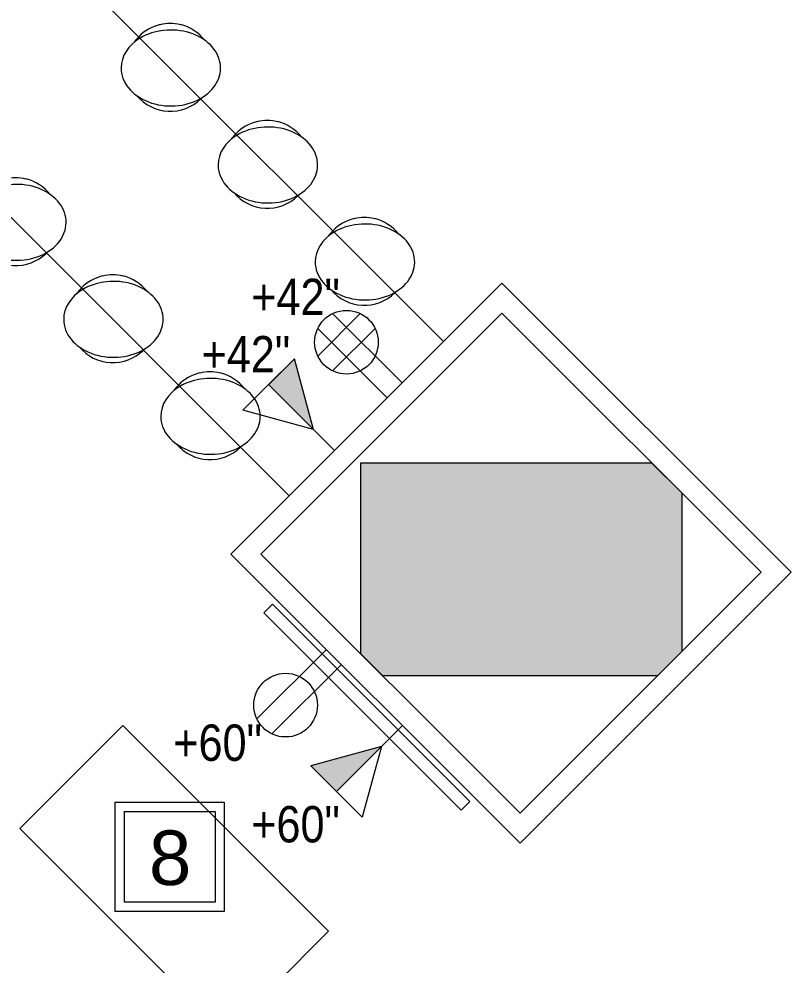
# Model space of a CAD drawing. Header units: inches. Extents: x 1 to 4591, y -953 to 1388.
# Drawn here: x 2807.5 to 2934.8, y 283 to 439.1 of the extents above; entities that cross this region are included whole.
import ezdxf

# ---------------------------------------------------------------- set-up
doc = ezdxf.new("R2010")
doc.units = ezdxf.units.IN
doc.header["$MEASUREMENT"] = 0
for name, color, linetype, lineweight in [('4th Floor Revit Background_dwg', 8, 'Continuous', 9), ('8309_BB$0$BB_COL_FILL', 7, 'Continuous', 9), ('A-ANNO-NOTE', 131, 'Continuous', 20), ('A-DETL-MEDM', 33, 'Continuous', 20), ('A-EXIST-WALL-INT', 7, 'Continuous', 9), ('E-COMM-IDEN', 2, 'Continuous', 9), ('E-ELEC-FIXT-IDEN', 2, 'Continuous', 9), ('I-FURN', 30, 'Continuous', 9), ('I-WALL', 2, 'Continuous', 9), ('Q-CASE', 31, 'Continuous', 9)]:
    doc.layers.add(name, color=color, linetype=linetype, lineweight=lineweight)
doc.styles.add('Arial_1', font='arial.ttf', dxfattribs={"height": 9})
doc.styles.add('Arial_3', font='arial.ttf', dxfattribs={"width": 0.85, "height": 6})

# ---------------------------------------------------------------- blocks, each defined once
blk = doc.blocks.new('Counter Top _No Backsplash_ - Standard Counter Top-1803451-4th Floor New Construction - Tel_Data_Elec Plan')
at = {"layer": 'Q-CASE', "lineweight": 13}
for p, q in [((59.26, 0), (-47.26, 0)), ((59.26, 0), (59.26, -36)), ((-47.26, -36), (59.26, -36))]:
    blk.add_line(p, q, dxfattribs=at)
blk = doc.blocks.new('Chairs - Stool-553617-4th Floor New Construction - Tel_Data_Elec Plan')
at = {"layer": 'I-FURN'}
for centre, radius, start, end in [((0.15, 0), 7.24, 103.369, 135.858), ((0.15, 0.09), 7.14, 76.4526, 103.5474), ((0.15, 0), 7.24, 38.1539, 76.631), ((0.15, 0), 7.24, 135.858, 145.2105), ((0.15, 0), 7.24, 220.1423, 314.1352), ((0.15, 0), 7.24, 314.1352, 316.4933)]:
    blk.add_arc(centre, radius, start, end, dxfattribs=at)
for start_param, end_param in [(5.35108, 8.519383), (2.236198, 3.141593), (3.141593, 5.35108)]:
    blk.add_ellipse((0.25, -0.11), major_axis=(8.2, 0), ratio=0.764032, start_param=start_param, end_param=end_param, dxfattribs=at)
blk = doc.blocks.new('Chairs - Stool-V3-4th Floor New Construction - Tel_Data_Elec Plan')
at = {"layer": 'I-FURN'}
for centre, radius, start, end in [((0.15, 0), 7.24, 103.369, 135.858), ((0.15, 0.09), 7.14, 76.4526, 103.5474), ((0.15, 0), 7.24, 38.1539, 76.631), ((0.15, 0), 7.24, 135.858, 145.2105), ((0.15, 0), 7.24, 220.1423, 314.1352), ((0.15, 0), 7.24, 314.1352, 316.4933)]:
    blk.add_arc(centre, radius, start, end, dxfattribs=at)
for start_param, end_param in [(5.35108, 8.519383), (2.236198, 3.141593), (3.141593, 5.35108)]:
    blk.add_ellipse((0.25, -0.11), major_axis=(8.2, 0), ratio=0.764032, start_param=start_param, end_param=end_param, dxfattribs=at)
blk = doc.blocks.new('Chairs - Stool-V4-4th Floor New Construction - Tel_Data_Elec Plan')
at = {"layer": 'I-FURN'}
for centre, radius, start, end in [((0.15, 0), 7.24, 103.369, 135.858), ((0.15, 0.09), 7.14, 90, 103.5474), ((0.15, 0.09), 7.14, 76.4526, 90), ((0.15, 0), 7.24, 38.1539, 76.631), ((0.15, 0), 7.24, 135.858, 145.2105), ((0.15, 0), 7.24, 220.1423, 314.1352), ((0.15, 0), 7.24, 314.1352, 316.4933)]:
    blk.add_arc(centre, radius, start, end, dxfattribs=at)
for start_param, end_param in [(5.35108, 8.519383), (2.236198, 3.141593), (3.141593, 5.35108)]:
    blk.add_ellipse((0.25, -0.11), major_axis=(8.2, 0), ratio=0.764032, start_param=start_param, end_param=end_param, dxfattribs=at)
blk = doc.blocks.new('Chairs - Lounge 3-1842971-4th Floor New Construction - Tel_Data_Elec Plan')
at = {"layer": 'I-FURN'}
for p, q in [((-43.46, 15.78), (-43.57, 15.59)), ((-43.42, 15.81), (-43.46, 15.78)), ((-43.13, 15.92), (-43.42, 15.81)), ((-42.97, 15.95), (-43.13, 15.92)), ((-42.79, 15.96), (-42.97, 15.95)), ((-42.65, 15.95), (-42.79, 15.96)), ((-42, 15.96), (-42.58, 15.96)), ((-42.05, 15.7), (-42.08, 15.74)), ((-42, 15.46), (-42.05, 15.7)), ((-42, 16.57), (-42, 15.56)), ((-42, 16.53), (-42, 15.66)), ((-14.25, 16.82), (-41.75, 16.82)), ((-14, 16.57), (-14, -5.7)), ((-14, 16.47), (-14, 16.57)), ((-13.75, 16.82), (13.75, 16.82)), ((14, 16.57), (14, -5.7)), ((14, 16.47), (14, 16.57)), ((14.25, 16.82), (41.75, 16.82)), ((42, 16.57), (42, 15.56)), ((42, 16.53), (42, 15.66)), ((42, 15.96), (42.58, 15.96)), ((42, 15.46), (42.05, 15.7)), ((42.05, 15.7), (42.08, 15.74)), ((42.65, 15.95), (42.79, 15.96)), ((42.79, 15.96), (42.97, 15.95)), ((42.97, 15.95), (43.13, 15.92)), ((43.13, 15.92), (43.42, 15.81)), ((43.42, 15.81), (43.46, 15.78)), ((43.46, 15.78), (43.57, 15.59)), ((-43.57, 15.56), (-43.58, 15.46)), ((-43.58, 15.46), (-43.58, -14.32)), ((-43.57, 15.59), (-43.57, 15.56)), ((-42, 15.49), (-42, 15.46)), ((-42, 14.01), (-42, 15.42)), ((42, 15.49), (42, 15.46)), ((42, 14.01), (42, 15.42)), ((43.57, 15.59), (43.57, 15.56)), ((43.57, 15.56), (43.58, 15.46)), ((43.58, 15.46), (43.58, -14.32)), ((-42, -9.36), (-42, 14.01)), ((42, -9.36), (42, 14.01)), ((-42, 0.91), (-42, -5.86)), ((42, 0.91), (42, -5.86)), ((-14.24, -5.7), (-41.76, -5.7)), ((-14, -9.92), (-14, -5.87)), ((13.76, -5.7), (-13.76, -5.7)), ((14, -9.92), (14, -5.87)), ((14.24, -5.7), (41.76, -5.7)), ((-42, -9.95), (-42, -9.36)), ((42, -9.95), (42, -9.36)), ((-42, -14.59), (-42, -10.04)), ((-41.81, -9.81), (-41.77, -9.81)), ((-41.77, -9.81), (-14.24, -9.81)), ((-14, -9.96), (-14, -11.26)), ((-14, -9.96), (-14, -15.52)), ((-14, -15.52), (-14, -9.96)), ((13.76, -9.81), (-13.76, -9.81)), ((14, -15.52), (14, -9.96)), ((14, -9.96), (14, -15.52)), ((14, -11.26), (14, -9.96)), ((14.24, -9.81), (41.77, -9.81)), ((41.77, -9.81), (41.81, -9.81)), ((42, -10.04), (42, -14.59)), ((-41.08, -16.82), (-0.11, -16.82)), ((-14.24, -15.79), (-40.9, -15.79)), ((13.76, -15.79), (-13.76, -15.79)), ((-0.11, -16.82), (41.08, -16.82)), ((40.9, -15.79), (14.24, -15.79))]:
    blk.add_line(p, q, dxfattribs=at)
for centre, radius, start, end in [((-42.65, 15.06), 0.891, 49.7994, 89.8992), ((-41.75, 16.57), 0.25, 90.1005, 180), ((-14.26, 16.56), 0.257, 0.6927, 88.2872), ((-13.74, 16.56), 0.257, 91.6949, 178.8041), ((13.74, 16.56), 0.257, 1.1959, 88.3051), ((14.26, 16.56), 0.257, 91.7128, 179.3073), ((41.75, 16.57), 0.25, 0, 89.8995), ((42.65, 15.06), 0.891, 90.1008, 130.2006), ((-41.77, -5.93), 0.233, 89.0669, 183.2187), ((-14.23, -5.94), 0.242, 15.9263, 90.6845), ((-13.76, -5.94), 0.242, 89.3156, 164.0691), ((13.76, -5.94), 0.242, 15.9309, 90.6844), ((14.23, -5.94), 0.242, 89.3155, 164.0737), ((41.77, -5.93), 0.233, 356.7813, 90.9331), ((-41.79, -10.02), 0.213, 94.9632, 184.8761), ((-14.21, -10.03), 0.225, 19.5273, 96.2358), ((-13.78, -10.03), 0.223, 83.7575, 161.8183), ((13.78, -10.03), 0.223, 18.1817, 96.2425), ((14.21, -10.03), 0.225, 83.7662, 160.4727), ((41.79, -10.02), 0.213, 355.7367, 85.0368), ((-41.08, -14.32), 2.5, 180, 270), ((-40.8, -14.6), 1.2, 179.7757, 265.2196), ((-14.31, -15.49), 0.312, 283.7624, 354.2265), ((-13.69, -15.49), 0.311, 185.0839, 256.2417), ((13.69, -15.49), 0.311, 283.7583, 354.9161), ((14.31, -15.49), 0.312, 185.7734, 256.2377), ((40.8, -14.6), 1.2, 274.7804, 0.2243), ((41.08, -14.32), 2.5, 270, 0)]:
    blk.add_arc(centre, radius, start, end, dxfattribs=at)
blk = doc.blocks.new('Table - Rect - Adjustable Size - Table - Rect - Adjustable Size-641548-4th Floor New Construction - Tel_Data_Elec Plan')
at = {"layer": 'I-FURN'}
for p, q in [((24, 12), (-24, 12)), ((-24, 12), (-24, -12)), ((24, -12), (24, 12)), ((-24, -12), (24, -12))]:
    blk.add_line(p, q, dxfattribs=at)
blk = doc.blocks.new('4th Floor Revit Background_dwg-1506688-4th Floor New Construction - Tel_Data_Elec Plan')
at = {"layer": '8309_BB$0$BB_COL_FILL'}
blk.add_hatch(color=256, dxfattribs=at).paths.add_polyline_path([(1345.11, 1171.78), (1365.33, 1171.78), (1369.34, 1175.79), (1369.34, 1201.83), (1364.39, 1206.78), (1316.34, 1206.78), (1316.34, 1175.39), (1319.95, 1171.78), (1342.64, 1171.78)], flags=0)
for p, q in [((1364.39, 1206.78), (1316.34, 1206.78)), ((1316.34, 1206.78), (1316.34, 1175.39)), ((1369.34, 1201.83), (1364.39, 1206.78)), ((1369.34, 1175.79), (1369.34, 1201.83)), ((1369.34, 1175.79), (1369.34, 1201.83)), ((1316.34, 1175.39), (1319.95, 1171.78)), ((1365.33, 1171.78), (1369.34, 1175.79)), ((1319.95, 1171.78), (1342.64, 1171.78)), ((1319.95, 1171.78), (1365.33, 1171.78)), ((1342.64, 1171.78), (1345.11, 1171.78)), ((1345.11, 1171.78), (1365.33, 1171.78))]:
    blk.add_line(p, q, dxfattribs=at)
at = {"layer": '8309_BB$0$BB_COL_FILL', "flags": 128}
blk.add_lwpolyline([(1364.39, 1206.78), (1316.34, 1206.78), (1316.34, 1175.39)], dxfattribs=at)
at = {"layer": 'A-EXIST-WALL-INT'}
for p, q in [((1369.34, 1175.79), (1369.34, 1201.83)), ((1319.95, 1171.78), (1365.33, 1171.78))]:
    blk.add_line(p, q, dxfattribs=at)
at = {"layer": 'A-EXIST-WALL-INT', "flags": 128}
blk.add_lwpolyline([(1364.39, 1206.78), (1316.34, 1206.78), (1316.34, 1175.39)], dxfattribs=at)
blk = doc.blocks.new('FORM Equipment_Fixture Tag - Square-214315-4th Floor New Construction - Tel_Data_Elec Plan')
at = {"layer": 'A-ANNO-NOTE'}
for p, q in [((-0.09375, 0.09375), (0.09375, 0.09375)), ((-0.09375, 0.09375), (0.09375, 0.09375)), ((-0.09375, 0.09375), (0.09375, 0.09375)), ((-0.09375, 0.09375), (-0.09375, -0.09375)), ((0.09375, 0.09375), (0.09375, -0.09375)), ((-0.078125, 0.078125), (-0.078125, -0.078125)), ((-0.078125, 0.078125), (0.078125, 0.078125)), ((0.078125, 0.078125), (0.078125, -0.078125)), ((0.078125, -0.078125), (-0.078125, -0.078125)), ((0.09375, -0.09375), (-0.09375, -0.09375))]:
    blk.add_line(p, q, dxfattribs=at)

msp = doc.modelspace()

# ---------------------------------------------------------------- hatches: boundary and pattern name
at = {"layer": 'A-ANNO-NOTE', "lineweight": 9}
for points in [[(2856.06, 371.39), (2852.91, 383.03), (2848.66, 378.79)], [(2859.86, 311.66), (2867.25, 319.06), (2855.61, 315.91)]]:
    msp.add_hatch(color=256, dxfattribs=at).paths.add_polyline_path(points, flags=0)

# ---------------------------------------------------------------- linework, layer by layer
at = {"layer": 'A-ANNO-NOTE'}
for p, q in [((2863.76, 390.5), (2856.75, 383.49)), ((2870.67, 379.04), (2859.21, 390.5)), ((2868.21, 376.58), (2856.75, 388.04)), ((2866.22, 388.04), (2859.21, 381.03)), ((2852.91, 383.03), (2844.42, 374.54)), ((2852.91, 383.03), (2848.66, 378.79)), ((2856.06, 371.39), (2852.91, 383.03)), ((2856.06, 371.39), (2852.91, 383.03)), ((2848.66, 378.79), (2856.06, 371.39)), ((2859.54, 367.91), (2848.66, 378.79)), ((2856.06, 371.39), (2844.42, 374.54)), ((2858.18, 335.08), (2846.73, 323.63)), ((2860.65, 332.62), (2849.19, 321.17)), ((2870.73, 322.54), (2859.86, 311.66)), ((2867.25, 319.06), (2855.61, 315.91)), ((2867.25, 319.06), (2855.61, 315.91)), ((2859.86, 311.66), (2867.25, 319.06)), ((2867.25, 319.06), (2864.1, 307.42)), ((2855.61, 315.91), (2859.86, 311.66)), ((2855.61, 315.91), (2864.1, 307.42))]:
    msp.add_line(p, q, dxfattribs=at)
for centre in [(2861.49, 385.77), (2851.46, 325.9)]:
    msp.add_circle(centre, 5.25, dxfattribs=at)
at = {"layer": 'A-DETL-MEDM'}
for p, q in [((2849.31, 342.54), (2847.9, 341.13)), ((2881.84, 310.02), (2849.31, 342.54)), ((2847.9, 341.13), (2880.42, 308.6)), ((2880.42, 308.6), (2881.84, 310.02))]:
    msp.add_line(p, q, dxfattribs=at)
at = {"layer": 'I-WALL', "color": 250, "lineweight": 20}
for p, q in [((2887.11, 395.49), (2842.45, 350.82)), ((2934.78, 347.82), (2887.11, 395.49)), ((2847.4, 350.82), (2887.11, 390.54)), ((2887.11, 390.54), (2929.83, 347.82)), ((2842.45, 350.82), (2890.11, 303.15)), ((2890.11, 308.1), (2847.4, 350.82)), ((2890.11, 303.15), (2934.78, 347.82)), ((2929.83, 347.82), (2890.11, 308.1))]:
    msp.add_line(p, q, dxfattribs=at)

# ---------------------------------------------------------------- block references
at = {"layer": '4th Floor Revit Background_dwg', "color": 7}
msp.add_blockref('4th Floor Revit Background_dwg-1506688-4th Floor New Construction - Tel_Data_Elec Plan', (1547.47, -840.99), dxfattribs=at)
at = {"layer": 'A-ANNO-NOTE', "xscale": 96, "yscale": 96, "zscale": 96}
msp.add_blockref('FORM Equipment_Fixture Tag - Square-214315-4th Floor New Construction - Tel_Data_Elec Plan', (2832.33, 300.88), dxfattribs=at)
at = {"layer": 'I-FURN'}
for name, p in [('Chairs - Stool-553617-4th Floor New Construction - Tel_Data_Elec Plan', (2832.29, 431.11)), ('Chairs - Stool-553617-4th Floor New Construction - Tel_Data_Elec Plan', (2848.29, 415.11)), ('Chairs - Stool-V3-4th Floor New Construction - Tel_Data_Elec Plan', (2806.83, 405.65)), ('Chairs - Stool-553617-4th Floor New Construction - Tel_Data_Elec Plan', (2864.29, 399.11)), ('Chairs - Stool-V4-4th Floor New Construction - Tel_Data_Elec Plan', (2822.83, 389.65)), ('Chairs - Stool-V3-4th Floor New Construction - Tel_Data_Elec Plan', (2838.83, 373.65))]:
    msp.add_blockref(name, p, dxfattribs=at)
for name, p, rotation in [('Table - Rect - Adjustable Size - Table - Rect - Adjustable Size-641548-4th Floor New Construction - Tel_Data_Elec Plan', (2833.1, 297.09), 315.0000000000001), ('Chairs - Lounge 3-1842971-4th Floor New Construction - Tel_Data_Elec Plan', (2799.99, 263.99), 314.9999999999999)]:
    msp.add_blockref(name, p, dxfattribs=dict(at, rotation=rotation))
at = {"layer": 'Q-CASE', "lineweight": 13, "rotation": 134.9999999999999}
msp.add_blockref('Counter Top _No Backsplash_ - Standard Counter Top-1803451-4th Floor New Construction - Tel_Data_Elec Plan', (2818.63, 393.85), dxfattribs=at)

# ---------------------------------------------------------------- texts
at = {"layer": 'A-ANNO-NOTE', "lineweight": 9, "insert": (2832.43, 305.23), "char_height": 9, "width": 8.3742, "attachment_point": 2, "line_spacing_factor": 0.941778, "style": 'Arial_1'}
msp.add_mtext('8', dxfattribs=at)
at = {"layer": 'E-COMM-IDEN', "char_height": 6, "width": 17.336, "attachment_point": 2, "line_spacing_factor": 0.941778, "style": 'Arial_3'}
for s, insert in [('+42"', (2844.91, 386.79)), ('+60"', (2853.1, 309.26))]:
    msp.add_mtext(s, dxfattribs=dict(at, insert=insert))
at = {"layer": 'E-ELEC-FIXT-IDEN', "char_height": 6, "width": 17.336, "attachment_point": 2, "line_spacing_factor": 0.941778, "style": 'Arial_3'}
for s, insert in [('+42"', (2853.1, 396.24)), ('+60"', (2840.25, 322.71))]:
    msp.add_mtext(s, dxfattribs=dict(at, insert=insert))

doc.saveas('drawing.dxf')
